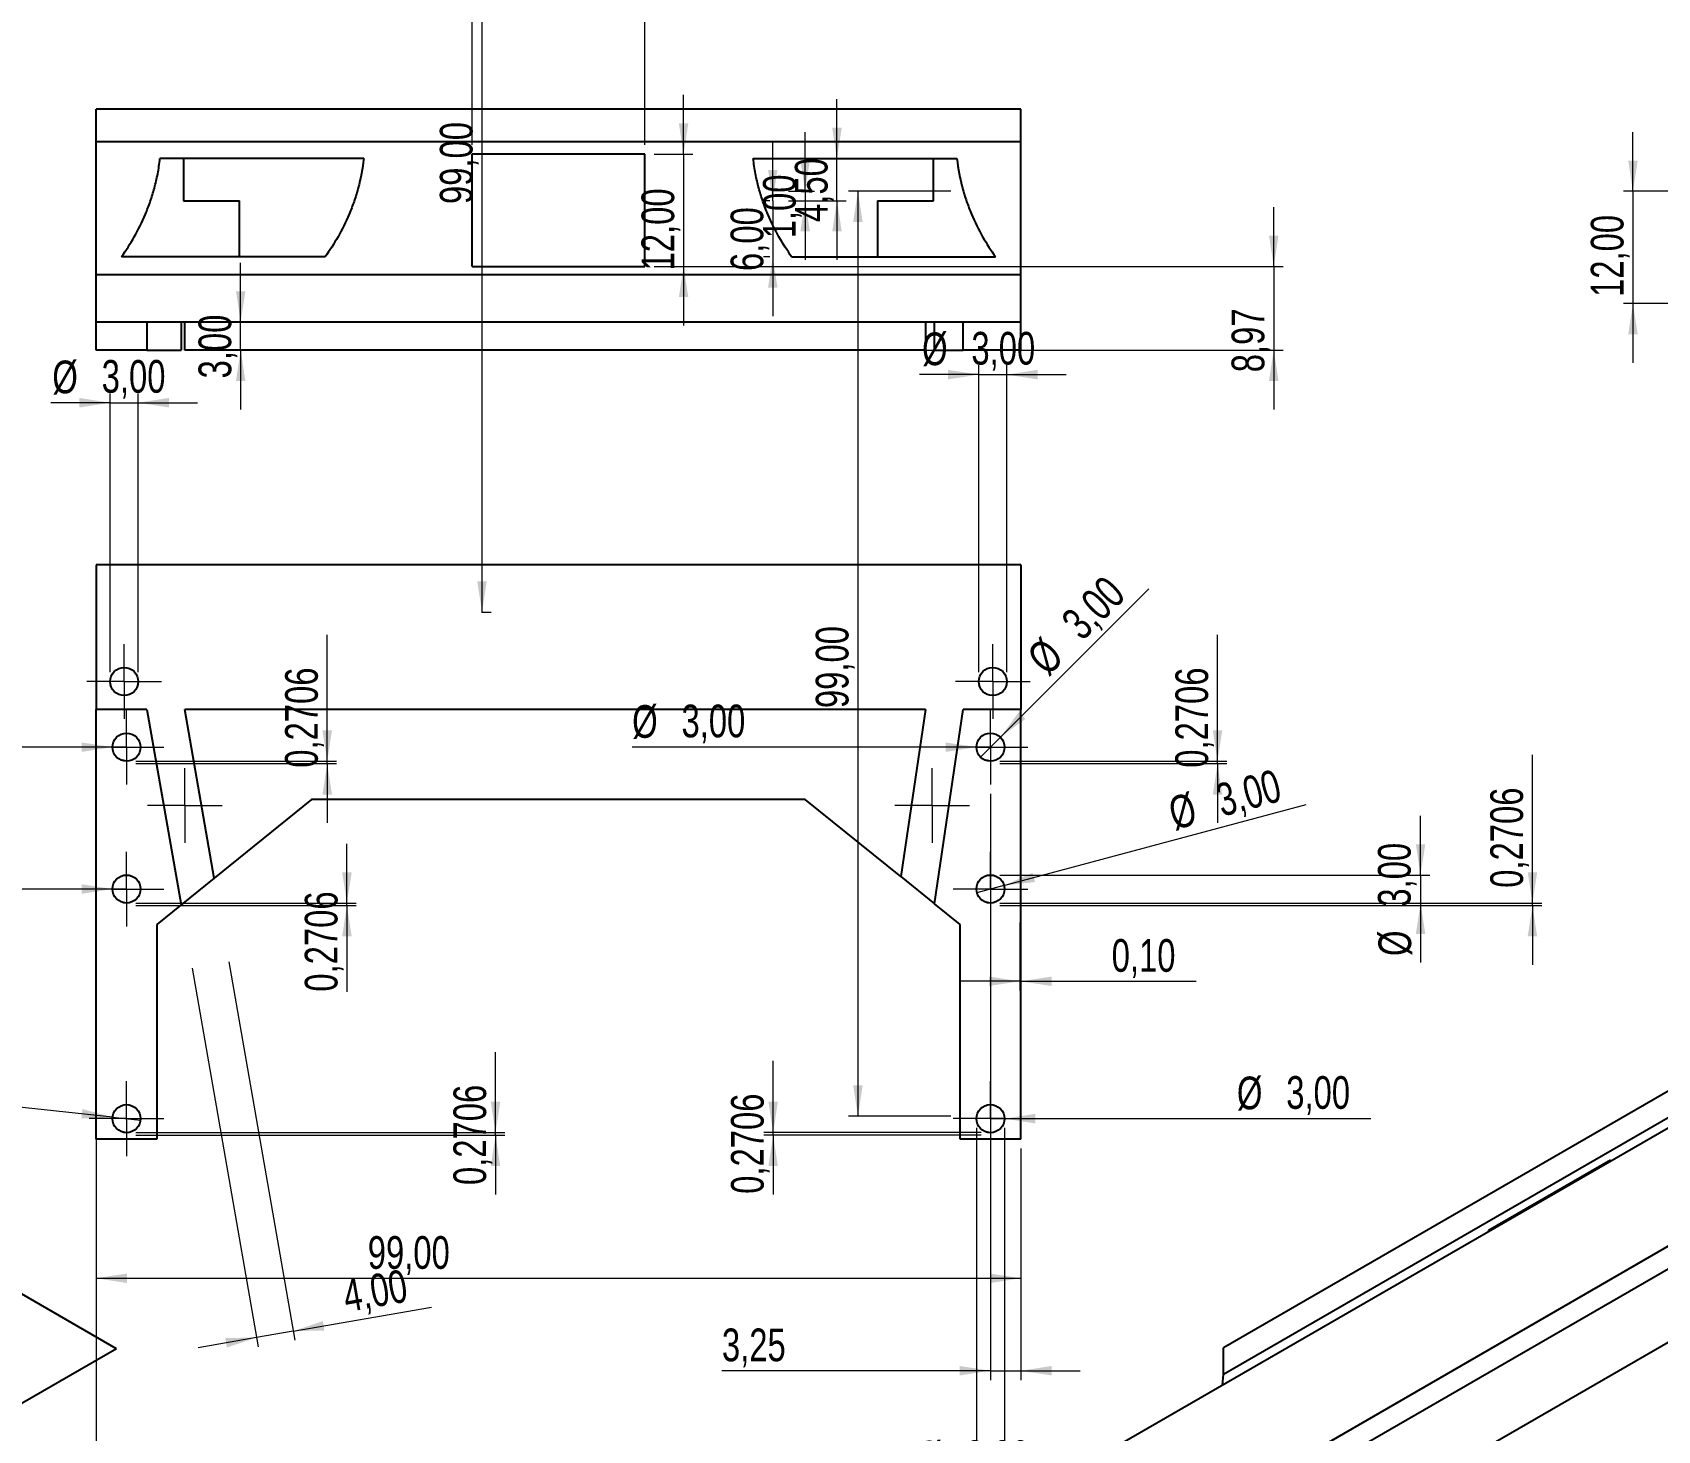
# Model space of a CAD drawing. Header units: millimetres. Extents: x 15 to 589, y 5 to 415.
# Drawn here: x 229 to 403, y 98.7 to 248.4 of the extents above; entities that cross this region are included whole.
import ezdxf

# ---------------------------------------------------------------- set-up
doc = ezdxf.new("R2010")
doc.units = ezdxf.units.MM
doc.styles.add('SLDTEXTSTYLE0', font='TXT', dxfattribs={"width": 0.75})
doc.dimstyles.new('SLDDIMSTYLE0', dxfattribs={"dimtxt": 3.5, "dimasz": 3.302, "dimexe": 0, "dimexo": 0.0625, "dimgap": 0.875, "dimtad": 1, "dimrnd": 1e-09, "dimzin": 12, "dimdsep": 46, "dimtxsty": 'SLDTEXTSTYLE0', "dimsah": 1, "dimcen": 0.09, "dimadec": 0, "dimazin": 3, "dimtfac": 1, "dimtofl": 0, "dimtmove": 0, "dimatfit": 3, "dimfxl": 1, "dimfrac": 2, "dimtolj": 1, "dimtzin": 12, "dimarcsym": 0})
doc.dimstyles.new('SLDDIMSTYLE1', dxfattribs={"dimtxt": 3.5, "dimasz": 3.302, "dimexe": 0, "dimexo": 0.0625, "dimgap": 0.875, "dimtad": 1, "dimrnd": 1e-09, "dimzin": 12, "dimdsep": 46, "dimtxsty": 'SLDTEXTSTYLE0', "dimsah": 1, "dimcen": 0.09, "dimadec": 0, "dimazin": 3, "dimtfac": 1, "dimtmove": 0, "dimatfit": 0, "dimfxl": 1, "dimfrac": 2, "dimtolj": 1, "dimtzin": 12, "dimarcsym": 0})
doc.dimstyles.new('SLDDIMSTYLE3', dxfattribs={"dimtxt": 3.5, "dimasz": 3.302, "dimexe": 0, "dimexo": 0.0625, "dimgap": 0.875, "dimtad": 1, "dimrnd": 1e-09, "dimzin": 12, "dimdsep": 46, "dimtxsty": 'SLDTEXTSTYLE0', "dimblk1": 'NONE', "dimsah": 1, "dimcen": 0, "dimadec": 0, "dimazin": 3, "dimtfac": 1, "dimtmove": 0, "dimatfit": 3, "dimldrblk": 'NONE', "dimfxl": 1, "dimfrac": 2, "dimtolj": 1, "dimtzin": 12, "dimarcsym": 0})
doc.dimstyles.new('SLDDIMSTYLE4', dxfattribs={"dimtxt": 3.5, "dimasz": 3.302, "dimexe": 0, "dimexo": 0.0625, "dimgap": 0.875, "dimtad": 1, "dimdec": 4, "dimrnd": 1e-09, "dimdsep": 46, "dimtxsty": 'SLDTEXTSTYLE0', "dimsah": 1, "dimcen": 0.09, "dimadec": 0, "dimazin": 2, "dimtfac": 1, "dimtdec": 4, "dimtmove": 0, "dimatfit": 0, "dimfxl": 1, "dimfrac": 2, "dimtolj": 1, "dimtzin": 12, "dimarcsym": 0})
doc.dimstyles.new('SLDDIMSTYLE5', dxfattribs={"dimtxt": 3.5, "dimasz": 3.302, "dimexe": 0, "dimexo": 0.0625, "dimgap": 0.875, "dimtad": 1, "dimrnd": 1e-09, "dimdsep": 46, "dimtxsty": 'SLDTEXTSTYLE0', "dimsah": 1, "dimcen": 0.09, "dimadec": 0, "dimazin": 2, "dimtfac": 1, "dimtmove": 0, "dimatfit": 0, "dimfxl": 1, "dimfrac": 2, "dimtolj": 1, "dimtzin": 12, "dimarcsym": 0})

# ---------------------------------------------------------------- blocks, each defined once
blk = doc.blocks.new('_D')
at = {"color": 7, "linetype": 'Continuous', "lineweight": 0}
for p, q in [((327.33, 231.37), (316.39, 231.37)), ((317.39, 231.37), (317.39, 132.37)), ((327.33, 132.37), (316.39, 132.37))]:
    blk.add_line(p, q, dxfattribs=at)
at = {"color": 7, "linetype": 'Continuous', "lineweight": 18}
for points in [[(317.39, 231.37), (316.88, 228.07), (317.9, 228.07)], [(317.39, 132.37), (317.9, 135.67), (316.88, 135.67)]]:
    blk.add_solid(points, dxfattribs=at)
at = {"color": 7, "linetype": 'Continuous', "lineweight": 18, "insert": (312.88, 176.05), "char_height": 3.5, "attachment_point": 1, "rotation": 90, "style": 'SLDTEXTSTYLE0'}
blk.add_mtext('99,00', dxfattribs=at)
blk = doc.blocks.new('_D_1')
at = {"color": 7, "linetype": 'Continuous', "lineweight": 0}
for p, q in [((276.08, 236.34), (276.08, 256.17)), ((294.58, 236.34), (294.58, 256.17)), ((276.08, 255.17), (269.73, 255.17)), ((294.58, 255.17), (276.08, 255.17)), ((294.58, 255.17), (300.93, 255.17))]:
    blk.add_line(p, q, dxfattribs=at)
at = {"color": 7, "linetype": 'Continuous', "lineweight": 18}
for points in [[(276.08, 255.17), (272.78, 255.68), (272.78, 254.66)], [(294.58, 255.17), (297.88, 254.66), (297.88, 255.68)]]:
    blk.add_solid(points, dxfattribs=at)
at = {"color": 7, "linetype": 'Continuous', "lineweight": 18, "insert": (284.5, 259.68), "char_height": 3.5, "attachment_point": 1, "style": 'SLDTEXTSTYLE0'}
blk.add_mtext('18,50', dxfattribs=at)
blk = doc.blocks.new('_D_2')
at = {"color": 7, "linetype": 'Continuous', "lineweight": 0}
for p, q in [((298.73, 235.34), (298.73, 241.69)), ((295.58, 235.34), (299.73, 235.34)), ((298.73, 235.34), (298.73, 223.34)), ((295.58, 223.34), (299.73, 223.34)), ((298.73, 223.34), (298.73, 216.99))]:
    blk.add_line(p, q, dxfattribs=at)
at = {"color": 7, "linetype": 'Continuous', "lineweight": 18}
for points in [[(298.73, 235.34), (299.23, 238.64), (298.22, 238.64)], [(298.73, 223.34), (298.22, 220.04), (299.23, 220.04)]]:
    blk.add_solid(points, dxfattribs=at)
at = {"color": 7, "linetype": 'Continuous', "lineweight": 18, "insert": (294.22, 222.9), "char_height": 3.5, "attachment_point": 1, "rotation": 90, "style": 'SLDTEXTSTYLE0'}
blk.add_mtext('12,00', dxfattribs=at)
blk = doc.blocks.new('_D_3')
at = {"color": 7, "linetype": 'Continuous', "lineweight": 0}
for p, q in [((361.91, 223.34), (361.91, 229.69)), ((295.58, 223.34), (362.91, 223.34)), ((361.91, 223.34), (361.91, 214.37)), ((312.76, 214.37), (362.91, 214.37)), ((361.91, 214.37), (361.91, 208.02))]:
    blk.add_line(p, q, dxfattribs=at)
at = {"color": 7, "linetype": 'Continuous', "lineweight": 18}
for points in [[(361.91, 223.34), (362.42, 226.64), (361.4, 226.64)], [(361.91, 214.37), (361.4, 211.07), (362.42, 211.07)]]:
    blk.add_solid(points, dxfattribs=at)
at = {"color": 7, "linetype": 'Continuous', "lineweight": 18, "insert": (357.4, 212), "char_height": 3.5, "attachment_point": 1, "rotation": 90, "style": 'SLDTEXTSTYLE0'}
blk.add_mtext('8,97', dxfattribs=at)
blk = doc.blocks.new('_D_4')
at = {"color": 7, "linetype": 'Continuous', "lineweight": 0}
for p, q in [((308.27, 230.37), (308.27, 236.72)), ((307.96, 230.37), (307.27, 230.37)), ((308.27, 230.37), (308.27, 224.37)), ((307.96, 224.37), (307.27, 224.37)), ((308.27, 224.37), (308.27, 218.02))]:
    blk.add_line(p, q, dxfattribs=at)
at = {"color": 7, "linetype": 'Continuous', "lineweight": 18}
for points in [[(308.27, 230.37), (308.78, 233.67), (307.77, 233.67)], [(308.27, 224.37), (307.77, 221.07), (308.78, 221.07)]]:
    blk.add_solid(points, dxfattribs=at)
at = {"color": 7, "linetype": 'Continuous', "lineweight": 18, "insert": (303.76, 222.84), "char_height": 3.5, "attachment_point": 1, "rotation": 90, "style": 'SLDTEXTSTYLE0'}
blk.add_mtext('6,00', dxfattribs=at)
blk = doc.blocks.new('_D_5')
at = {"color": 7, "linetype": 'Continuous', "lineweight": 0}
for p, q in [((315.15, 234.87), (315.15, 241.22)), ((309.96, 234.87), (316.15, 234.87)), ((315.15, 230.37), (315.15, 234.87)), ((309.96, 230.37), (316.15, 230.37)), ((315.15, 230.37), (315.15, 224.02))]:
    blk.add_line(p, q, dxfattribs=at)
at = {"color": 7, "linetype": 'Continuous', "lineweight": 18}
for points in [[(315.15, 234.87), (315.66, 238.17), (314.64, 238.17)], [(315.15, 230.37), (314.64, 227.07), (315.66, 227.07)]]:
    blk.add_solid(points, dxfattribs=at)
at = {"color": 7, "linetype": 'Continuous', "lineweight": 18, "insert": (310.64, 228.09), "char_height": 3.5, "attachment_point": 1, "rotation": 90, "style": 'SLDTEXTSTYLE0'}
blk.add_mtext('4,50', dxfattribs=at)
blk = doc.blocks.new('_D_6')
at = {"color": 7, "linetype": 'Continuous', "lineweight": 0}
for p, q in [((311.74, 231.37), (311.74, 237.72)), ((309.96, 231.37), (312.74, 231.37)), ((309.96, 230.37), (312.74, 230.37)), ((311.74, 231.37), (311.74, 230.37)), ((311.74, 230.37), (311.74, 224.02))]:
    blk.add_line(p, q, dxfattribs=at)
at = {"color": 7, "linetype": 'Continuous', "lineweight": 18}
for points in [[(311.74, 231.37), (312.25, 234.67), (311.23, 234.67)], [(311.74, 230.37), (311.23, 227.07), (312.25, 227.07)]]:
    blk.add_solid(points, dxfattribs=at)
at = {"color": 7, "linetype": 'Continuous', "lineweight": 18, "insert": (307.23, 226.34), "char_height": 3.5, "attachment_point": 1, "rotation": 90, "style": 'SLDTEXTSTYLE0'}
blk.add_mtext('1,00', dxfattribs=at)
blk = doc.blocks.new('_D_7')
at = {"color": 7, "linetype": 'Continuous', "lineweight": 0}
for p, q in [((251.3, 217.37), (251.3, 223.72)), ((246.93, 217.37), (252.3, 217.37)), ((251.3, 214.37), (251.3, 217.37)), ((246.93, 214.37), (252.3, 214.37)), ((251.3, 214.37), (251.3, 208.02))]:
    blk.add_line(p, q, dxfattribs=at)
at = {"color": 7, "linetype": 'Continuous', "lineweight": 18}
for points in [[(251.3, 217.37), (251.81, 220.67), (250.8, 220.67)], [(251.3, 214.37), (250.8, 211.07), (251.81, 211.07)]]:
    blk.add_solid(points, dxfattribs=at)
at = {"color": 7, "linetype": 'Continuous', "lineweight": 18, "insert": (246.79, 211.34), "char_height": 3.5, "attachment_point": 1, "rotation": 90, "style": 'SLDTEXTSTYLE0'}
blk.add_mtext('3,00', dxfattribs=at)
blk = doc.blocks.new('_D_9')
at = {"color": 7, "linetype": 'Continuous', "lineweight": 0}
for p, q in [((400.37, 231.37), (400.37, 237.72)), ((470.06, 231.37), (399.37, 231.37)), ((400.37, 231.37), (400.37, 219.37)), ((470.06, 219.37), (399.37, 219.37)), ((400.37, 219.37), (400.37, 213.02))]:
    blk.add_line(p, q, dxfattribs=at)
at = {"color": 7, "linetype": 'Continuous', "lineweight": 18}
for points in [[(400.37, 231.37), (400.88, 234.67), (399.87, 234.67)], [(400.37, 219.37), (399.87, 216.07), (400.88, 216.07)]]:
    blk.add_solid(points, dxfattribs=at)
at = {"color": 7, "linetype": 'Continuous', "lineweight": 18, "insert": (395.86, 220.06), "char_height": 3.5, "attachment_point": 1, "rotation": 90, "style": 'SLDTEXTSTYLE0'}
blk.add_mtext('12,00', dxfattribs=at)
blk = doc.blocks.new('_D_17')
at = {"color": 7, "linetype": 'Continuous', "lineweight": 0}
for p, q in [((235.83, 128.89), (235.83, 114.01)), ((334.83, 128.89), (334.83, 114.01)), ((235.83, 115.01), (334.83, 115.01))]:
    blk.add_line(p, q, dxfattribs=at)
at = {"color": 7, "linetype": 'Continuous', "lineweight": 18}
for points in [[(235.83, 115.01), (239.13, 114.5), (239.13, 115.52)], [(334.83, 115.01), (331.53, 115.52), (331.53, 114.5)]]:
    blk.add_solid(points, dxfattribs=at)
at = {"color": 7, "linetype": 'Continuous', "lineweight": 18, "insert": (264.91, 119.52), "char_height": 3.5, "attachment_point": 1, "style": 'SLDTEXTSTYLE0'}
blk.add_mtext('99,00', dxfattribs=at)
blk = doc.blocks.new('_D_18')
at = {"color": 7, "linetype": 'Continuous', "lineweight": 0}
for p, q in [((235.83, 133.39), (235.83, 77.02)), ((242.33, 90.9), (242.33, 77.02)), ((235.83, 78.02), (229.48, 78.02)), ((235.83, 78.02), (242.33, 78.02)), ((242.33, 78.02), (264.43, 78.02))]:
    blk.add_line(p, q, dxfattribs=at)
at = {"color": 7, "linetype": 'Continuous', "lineweight": 18}
for points in [[(235.83, 78.02), (232.53, 78.53), (232.53, 77.51)], [(242.33, 78.02), (245.63, 77.51), (245.63, 78.53)]]:
    blk.add_solid(points, dxfattribs=at)
at = {"color": 7, "linetype": 'Continuous', "lineweight": 18, "insert": (255.38, 82.53), "char_height": 3.5, "attachment_point": 1, "style": 'SLDTEXTSTYLE0'}
blk.add_mtext('6,50', dxfattribs=at)
blk = doc.blocks.new('_D_19')
at = {"color": 7, "linetype": 'Continuous', "lineweight": 0}
for p, q in [((246.1, 148.2), (253.17, 107.68)), ((250.04, 148.88), (257.11, 108.37)), ((256.93, 109.35), (271.72, 111.93)), ((252.99, 108.67), (246.74, 107.57)), ((256.93, 109.35), (252.99, 108.67))]:
    blk.add_line(p, q, dxfattribs=at)
at = {"color": 7, "linetype": 'Continuous', "lineweight": 18}
for points in [[(256.93, 109.35), (260.27, 109.42), (260.1, 110.42)], [(252.99, 108.67), (249.65, 108.6), (249.83, 107.6)]]:
    blk.add_solid(points, dxfattribs=at)
at = {"color": 7, "linetype": 'Continuous', "lineweight": 18, "insert": (262.03, 114.82), "char_height": 3.5, "attachment_point": 1, "rotation": 9.8946, "style": 'SLDTEXTSTYLE0'}
blk.add_mtext('4,00', dxfattribs=at)
blk = doc.blocks.new('_D_20')
at = {"color": 7, "linetype": 'Continuous', "lineweight": 0}
for q in [(293.22, 171.87), (333.08, 171.87)]:
    blk.add_line((330.08, 171.87), q, dxfattribs=at)
at = {"color": 7, "linetype": 'Continuous', "lineweight": 18}
blk.add_solid([(330.08, 171.87), (326.78, 172.37), (326.78, 171.36)], dxfattribs=at)
at = {"color": 7, "linetype": 'Continuous', "lineweight": 18, "char_height": 3.5, "attachment_point": 1, "style": 'SLDTEXTSTYLE0'}
for s, insert in [('%%c', (293.22, 176.37)), ('3,00', (298.5, 176.42))]:
    blk.add_mtext(s, dxfattribs=dict(at, insert=insert))
blk = doc.blocks.new('_None')
blk = doc.blocks.new('_D_21')
at = {"color": 7, "linetype": 'Continuous', "lineweight": 0}
for p, q in [((331.58, 166.87), (331.58, 104.11)), ((334.83, 128.89), (334.83, 104.11)), ((331.58, 105.11), (302.83, 105.11)), ((331.58, 105.11), (334.83, 105.11)), ((334.83, 105.11), (341.18, 105.11))]:
    blk.add_line(p, q, dxfattribs=at)
at = {"color": 7, "linetype": 'Continuous', "lineweight": 18}
for points in [[(331.58, 105.11), (328.28, 105.62), (328.28, 104.61)], [(334.83, 105.11), (338.13, 104.61), (338.13, 105.62)]]:
    blk.add_solid(points, dxfattribs=at)
at = {"color": 7, "linetype": 'Continuous', "lineweight": 18, "insert": (302.83, 109.63), "char_height": 3.5, "attachment_point": 1, "style": 'SLDTEXTSTYLE0'}
blk.add_mtext('3,25', dxfattribs=at)
blk = doc.blocks.new('_D_22')
at = {"color": 7, "linetype": 'Continuous', "lineweight": 0}
for p, q in [((377.63, 158.18), (377.63, 164.53)), ((332.58, 158.18), (378.63, 158.18)), ((377.63, 158.18), (377.63, 155.18)), ((332.58, 155.18), (378.63, 155.18)), ((377.63, 155.18), (377.63, 148.83))]:
    blk.add_line(p, q, dxfattribs=at)
at = {"color": 7, "linetype": 'Continuous', "lineweight": 18}
for points in [[(377.63, 158.18), (378.14, 161.48), (377.13, 161.48)], [(377.63, 155.18), (377.13, 151.88), (378.14, 151.88)]]:
    blk.add_solid(points, dxfattribs=at)
at = {"color": 7, "linetype": 'Continuous', "lineweight": 18, "char_height": 3.5, "attachment_point": 1, "rotation": 90, "style": 'SLDTEXTSTYLE0'}
for s, insert in [('3,00', (373.07, 154.79)), ('%%c', (373.12, 149.51))]:
    blk.add_mtext(s, dxfattribs=dict(at, insert=insert))
blk = doc.blocks.new('_D_23')
at = {"color": 7, "linetype": 'Continuous', "lineweight": 0}
for p, q in [((330.08, 131.1), (330.08, 92.09)), ((333.08, 131.1), (333.08, 92.09)), ((330.08, 93.09), (323.73, 93.09)), ((330.08, 93.09), (333.08, 93.09)), ((333.08, 93.09), (339.43, 93.09))]:
    blk.add_line(p, q, dxfattribs=at)
at = {"color": 7, "linetype": 'Continuous', "lineweight": 18}
for points in [[(330.08, 93.09), (326.78, 93.59), (326.78, 92.58)], [(333.08, 93.09), (336.38, 92.58), (336.38, 93.59)]]:
    blk.add_solid(points, dxfattribs=at)
at = {"color": 7, "linetype": 'Continuous', "lineweight": 18, "char_height": 3.5, "attachment_point": 1, "style": 'SLDTEXTSTYLE0'}
for s, insert in [('%%c', (323.66, 97.6)), ('3,00', (328.94, 97.65))]:
    blk.add_mtext(s, dxfattribs=dict(at, insert=insert))
blk = doc.blocks.new('_D_24')
at = {"color": 7, "linetype": 'Continuous', "lineweight": 0}
for q in [(348.54, 188.82), (330.52, 170.81)]:
    blk.add_line((332.64, 172.93), q, dxfattribs=at)
at = {"color": 7, "linetype": 'Continuous', "lineweight": 18}
blk.add_solid([(332.64, 172.93), (335.33, 174.9), (334.62, 175.62)], dxfattribs=at)
at = {"color": 7, "linetype": 'Continuous', "lineweight": 18, "char_height": 3.5, "attachment_point": 1, "rotation": 45, "style": 'SLDTEXTSTYLE0'}
for s, insert in [('3,00', (338.93, 185.62)), ('%%c', (335.24, 181.85))]:
    blk.add_mtext(s, dxfattribs=dict(at, insert=insert))
blk = doc.blocks.new('_D_25')
at = {"color": 7, "linetype": 'Continuous', "lineweight": 0}
for p, q in [((355.89, 170.37), (355.89, 183.89)), ((332.58, 170.37), (356.89, 170.37)), ((332.58, 170.1), (356.89, 170.1)), ((355.89, 170.1), (355.89, 170.37)), ((355.89, 170.1), (355.89, 163.75))]:
    blk.add_line(p, q, dxfattribs=at)
at = {"color": 7, "linetype": 'Continuous', "lineweight": 18}
for points in [[(355.89, 170.37), (356.4, 173.67), (355.39, 173.67)], [(355.89, 170.1), (355.39, 166.79), (356.4, 166.79)]]:
    blk.add_solid(points, dxfattribs=at)
at = {"color": 7, "linetype": 'Continuous', "lineweight": 18, "insert": (351.38, 169.66), "char_height": 3.5, "attachment_point": 1, "rotation": 90, "style": 'SLDTEXTSTYLE0'}
blk.add_mtext('0,2706', dxfattribs=at)
blk = doc.blocks.new('_D_26')
at = {"color": 7, "linetype": 'Continuous', "lineweight": 0}
for q in [(365.38, 165.74), (330.13, 156.29)]:
    blk.add_line((333.03, 157.07), q, dxfattribs=at)
at = {"color": 7, "linetype": 'Continuous', "lineweight": 18}
blk.add_solid([(333.03, 157.07), (336.35, 157.43), (336.09, 158.41)], dxfattribs=at)
at = {"color": 7, "linetype": 'Continuous', "lineweight": 18, "char_height": 3.5, "attachment_point": 1, "rotation": 15, "style": 'SLDTEXTSTYLE0'}
for s, insert in [('3,00', (355.46, 167.79)), ('%%c', (350.38, 166.37))]:
    blk.add_mtext(s, dxfattribs=dict(at, insert=insert))
blk = doc.blocks.new('_D_27')
at = {"color": 7, "linetype": 'Continuous', "lineweight": 0}
for p, q in [((389.61, 155.18), (389.61, 171.03)), ((332.58, 155.18), (390.61, 155.18)), ((332.58, 154.91), (390.61, 154.91)), ((389.61, 154.91), (389.61, 155.18)), ((389.61, 154.91), (389.61, 148.56))]:
    blk.add_line(p, q, dxfattribs=at)
at = {"color": 7, "linetype": 'Continuous', "lineweight": 18}
for points in [[(389.61, 155.18), (390.12, 158.48), (389.1, 158.48)], [(389.61, 154.91), (389.1, 151.61), (390.12, 151.61)]]:
    blk.add_solid(points, dxfattribs=at)
at = {"color": 7, "linetype": 'Continuous', "lineweight": 18, "insert": (385.1, 156.81), "char_height": 3.5, "attachment_point": 1, "rotation": 90, "style": 'SLDTEXTSTYLE0'}
blk.add_mtext('0,2706', dxfattribs=at)
blk = doc.blocks.new('_D_28')
at = {"color": 7, "linetype": 'Continuous', "lineweight": 0}
for q in [(330.08, 132.1), (372.3, 132.1)]:
    blk.add_line((333.08, 132.1), q, dxfattribs=at)
at = {"color": 7, "linetype": 'Continuous', "lineweight": 18}
blk.add_solid([(333.08, 132.1), (336.38, 131.59), (336.38, 132.61)], dxfattribs=at)
at = {"color": 7, "linetype": 'Continuous', "lineweight": 18, "char_height": 3.5, "attachment_point": 1, "style": 'SLDTEXTSTYLE0'}
for s, insert in [('%%c', (357.97, 136.6)), ('3,00', (363.25, 136.65))]:
    blk.add_mtext(s, dxfattribs=dict(at, insert=insert))
blk = doc.blocks.new('_D_29')
at = {"color": 7, "linetype": 'Continuous', "lineweight": 0}
for p, q in [((308.32, 130.6), (308.32, 138.28)), ((330.58, 130.6), (307.32, 130.6)), ((308.32, 130.33), (308.32, 130.6)), ((330.58, 130.33), (307.32, 130.33)), ((308.32, 130.33), (308.32, 123.98))]:
    blk.add_line(p, q, dxfattribs=at)
at = {"color": 7, "linetype": 'Continuous', "lineweight": 18}
for points in [[(308.32, 130.6), (308.82, 133.9), (307.81, 133.9)], [(308.32, 130.33), (307.81, 127.02), (308.82, 127.02)]]:
    blk.add_solid(points, dxfattribs=at)
at = {"color": 7, "linetype": 'Continuous', "lineweight": 18, "insert": (303.8, 124.05), "char_height": 3.5, "attachment_point": 1, "rotation": 90, "style": 'SLDTEXTSTYLE0'}
blk.add_mtext('0,2706', dxfattribs=at)
blk = doc.blocks.new('_D_30')
at = {"color": 7, "linetype": 'Continuous', "lineweight": 0}
for q in [(202.1, 171.87), (240.58, 171.87)]:
    blk.add_line((237.58, 171.87), q, dxfattribs=at)
at = {"color": 7, "linetype": 'Continuous', "lineweight": 18}
blk.add_solid([(237.58, 171.87), (234.28, 172.37), (234.28, 171.36)], dxfattribs=at)
at = {"color": 7, "linetype": 'Continuous', "lineweight": 18, "char_height": 3.5, "attachment_point": 1, "style": 'SLDTEXTSTYLE0'}
for s, insert in [('%%c', (202.1, 176.37)), ('3,00', (207.38, 176.42))]:
    blk.add_mtext(s, dxfattribs=dict(at, insert=insert))
blk = doc.blocks.new('_D_31')
at = {"color": 7, "linetype": 'Continuous', "lineweight": 0}
for p, q in [((260.57, 170.37), (260.57, 183.89)), ((240.08, 170.37), (261.57, 170.37)), ((240.08, 170.1), (261.57, 170.1)), ((260.57, 170.1), (260.57, 170.37)), ((260.57, 170.1), (260.57, 163.75))]:
    blk.add_line(p, q, dxfattribs=at)
at = {"color": 7, "linetype": 'Continuous', "lineweight": 18}
for points in [[(260.57, 170.37), (261.08, 173.67), (260.06, 173.67)], [(260.57, 170.1), (260.06, 166.79), (261.08, 166.79)]]:
    blk.add_solid(points, dxfattribs=at)
at = {"color": 7, "linetype": 'Continuous', "lineweight": 18, "insert": (256.06, 169.66), "char_height": 3.5, "attachment_point": 1, "rotation": 90, "style": 'SLDTEXTSTYLE0'}
blk.add_mtext('0,2706', dxfattribs=at)
blk = doc.blocks.new('_D_32')
at = {"color": 7, "linetype": 'Continuous', "lineweight": 0}
for q in [(202.23, 156.68), (240.58, 156.68)]:
    blk.add_line((237.58, 156.68), q, dxfattribs=at)
at = {"color": 7, "linetype": 'Continuous', "lineweight": 18}
blk.add_solid([(237.58, 156.68), (234.28, 157.19), (234.28, 156.17)], dxfattribs=at)
at = {"color": 7, "linetype": 'Continuous', "lineweight": 18, "char_height": 3.5, "attachment_point": 1, "style": 'SLDTEXTSTYLE0'}
for s, insert in [('%%c', (202.23, 161.18)), ('3,00', (207.51, 161.23))]:
    blk.add_mtext(s, dxfattribs=dict(at, insert=insert))
blk = doc.blocks.new('_D_33')
at = {"color": 7, "linetype": 'Continuous', "lineweight": 0}
for p, q in [((262.68, 155.18), (262.68, 161.53)), ((240.08, 155.18), (263.68, 155.18)), ((240.08, 154.91), (263.68, 154.91)), ((262.68, 154.91), (262.68, 155.18)), ((262.68, 154.91), (262.68, 145.69))]:
    blk.add_line(p, q, dxfattribs=at)
at = {"color": 7, "linetype": 'Continuous', "lineweight": 18}
for points in [[(262.68, 155.18), (263.19, 158.48), (262.17, 158.48)], [(262.68, 154.91), (262.17, 151.61), (263.19, 151.61)]]:
    blk.add_solid(points, dxfattribs=at)
at = {"color": 7, "linetype": 'Continuous', "lineweight": 18, "insert": (258.17, 145.69), "char_height": 3.5, "attachment_point": 1, "rotation": 90, "style": 'SLDTEXTSTYLE0'}
blk.add_mtext('0,2706', dxfattribs=at)
blk = doc.blocks.new('_D_34')
at = {"color": 7, "linetype": 'Continuous', "lineweight": 0}
for q in [(206.2, 135.64), (240.57, 131.94)]:
    blk.add_line((237.59, 132.26), q, dxfattribs=at)
at = {"color": 7, "linetype": 'Continuous', "lineweight": 18}
blk.add_solid([(237.59, 132.26), (234.36, 133.12), (234.25, 132.11)], dxfattribs=at)
at = {"color": 7, "linetype": 'Continuous', "lineweight": 18, "char_height": 3.5, "attachment_point": 1, "rotation": 353.8422, "style": 'SLDTEXTSTYLE0'}
for s, insert in [('%%c', (206.68, 140.11)), ('3,00', (211.93, 139.6))]:
    blk.add_mtext(s, dxfattribs=dict(at, insert=insert))
blk = doc.blocks.new('_D_35')
at = {"color": 7, "linetype": 'Continuous', "lineweight": 0}
for p, q in [((278.59, 130.6), (278.59, 139.21)), ((240.08, 130.6), (279.59, 130.6)), ((278.59, 130.33), (278.59, 130.6)), ((240.08, 130.33), (279.59, 130.33)), ((278.59, 130.33), (278.59, 123.98))]:
    blk.add_line(p, q, dxfattribs=at)
at = {"color": 7, "linetype": 'Continuous', "lineweight": 18}
for points in [[(278.59, 130.6), (279.1, 133.9), (278.08, 133.9)], [(278.59, 130.33), (278.08, 127.02), (279.1, 127.02)]]:
    blk.add_solid(points, dxfattribs=at)
at = {"color": 7, "linetype": 'Continuous', "lineweight": 18, "insert": (274.08, 124.99), "char_height": 3.5, "attachment_point": 1, "rotation": 90, "style": 'SLDTEXTSTYLE0'}
blk.add_mtext('0,2706', dxfattribs=at)
blk = doc.blocks.new('_D_36')
at = {"color": 7, "linetype": 'Continuous', "lineweight": 0}
for p, q in [((330.33, 179.89), (330.33, 212.75)), ((333.33, 179.89), (333.33, 212.75)), ((330.33, 211.75), (323.98, 211.75)), ((330.33, 211.75), (333.33, 211.75)), ((333.33, 211.75), (339.68, 211.75))]:
    blk.add_line(p, q, dxfattribs=at)
at = {"color": 7, "linetype": 'Continuous', "lineweight": 18}
for points in [[(330.33, 211.75), (327.03, 212.26), (327.03, 211.24)], [(333.33, 211.75), (336.63, 211.24), (336.63, 212.26)]]:
    blk.add_solid(points, dxfattribs=at)
at = {"color": 7, "linetype": 'Continuous', "lineweight": 18, "char_height": 3.5, "attachment_point": 1, "style": 'SLDTEXTSTYLE0'}
for s, insert in [('%%c', (324.26, 216.26)), ('3,00', (329.54, 216.32))]:
    blk.add_mtext(s, dxfattribs=dict(at, insert=insert))
blk = doc.blocks.new('_D_37')
at = {"color": 7, "linetype": 'Continuous', "lineweight": 0}
for p, q in [((237.33, 179.89), (237.33, 209.74)), ((240.33, 179.89), (240.33, 209.74)), ((237.33, 208.74), (230.98, 208.74)), ((237.33, 208.74), (240.33, 208.74)), ((240.33, 208.74), (246.68, 208.74))]:
    blk.add_line(p, q, dxfattribs=at)
at = {"color": 7, "linetype": 'Continuous', "lineweight": 18}
for points in [[(237.33, 208.74), (234.03, 209.25), (234.03, 208.23)], [(240.33, 208.74), (243.63, 208.23), (243.63, 209.25)]]:
    blk.add_solid(points, dxfattribs=at)
at = {"color": 7, "linetype": 'Continuous', "lineweight": 18, "char_height": 3.5, "attachment_point": 1, "style": 'SLDTEXTSTYLE0'}
for s, insert in [('%%c', (231.14, 213.25)), ('3,00', (236.42, 213.31))]:
    blk.add_mtext(s, dxfattribs=dict(at, insert=insert))
blk = doc.blocks.new('_D_38')
at = {"color": 7, "linetype": 'Continuous', "lineweight": 0}
for p, q in [((334.73, 153.08), (334.73, 145.8)), ((334.83, 153.08), (334.83, 145.8)), ((334.73, 146.8), (328.38, 146.8)), ((334.83, 146.8), (334.73, 146.8)), ((334.83, 146.8), (353.62, 146.8))]:
    blk.add_line(p, q, dxfattribs=at)
at = {"color": 7, "linetype": 'Continuous', "lineweight": 18}
for points in [[(334.73, 146.8), (331.43, 147.31), (331.43, 146.3)], [(334.83, 146.8), (338.13, 146.3), (338.13, 147.31)]]:
    blk.add_solid(points, dxfattribs=at)
at = {"color": 7, "linetype": 'Continuous', "lineweight": 18, "insert": (344.56, 151.32), "char_height": 3.5, "attachment_point": 1, "style": 'SLDTEXTSTYLE0'}
blk.add_mtext('0,10', dxfattribs=at)
blk = doc.blocks.new('SW_CENTERMARKSYMBOL_0')
at = {"color": 0, "linetype": 'Continuous', "lineweight": 18}
for p, q in [((0, 2.5), (0, 4)), ((0, 0), (0, 2.5)), ((-2.5, 0), (-4, 0)), ((0, 0), (-2.5, 0)), ((0, 0), (0, -2.5)), ((0, 0), (2.5, 0)), ((2.5, 0), (4, 0)), ((0, -2.5), (0, -4))]:
    blk.add_line(p, q, dxfattribs=at)
blk = doc.blocks.new('SW_CENTERMARKSYMBOL_1')
at = {"color": 0, "linetype": 'Continuous', "lineweight": 18}
for p, q in [((0, 2.5), (0, 4)), ((0, 0), (0, 2.5)), ((-2.5, 0), (-4, 0)), ((0, 0), (-2.5, 0)), ((0, 0), (0, -2.5)), ((0, 0), (2.5, 0)), ((2.5, 0), (4, 0)), ((0, -2.5), (0, -4))]:
    blk.add_line(p, q, dxfattribs=at)
blk = doc.blocks.new('SW_CENTERMARKSYMBOL_2')
at = {"color": 0, "linetype": 'Continuous', "lineweight": 18}
for p, q in [((0, 2.5), (0, 4)), ((0, 0), (0, 2.5)), ((-2.5, 0), (-4, 0)), ((0, 0), (-2.5, 0)), ((0, 0), (0, -2.5)), ((0, 0), (2.5, 0)), ((2.5, 0), (4, 0)), ((0, -2.5), (0, -4))]:
    blk.add_line(p, q, dxfattribs=at)
blk = doc.blocks.new('SW_CENTERMARKSYMBOL_3')
at = {"color": 0, "linetype": 'Continuous', "lineweight": 18}
for p, q in [((0, 2.5), (0, 4)), ((0, 0), (0, 2.5)), ((-2.5, 0), (-4, 0)), ((0, 0), (-2.5, 0)), ((0, 0), (0, -2.5)), ((0, 0), (2.5, 0)), ((2.5, 0), (4, 0)), ((0, -2.5), (0, -4))]:
    blk.add_line(p, q, dxfattribs=at)
blk = doc.blocks.new('SW_CENTERMARKSYMBOL_4')
at = {"color": 0, "linetype": 'Continuous', "lineweight": 18}
for p, q in [((0, 2.5), (0, 4)), ((0, 0), (0, 2.5)), ((-2.5, 0), (-4, 0)), ((0, 0), (-2.5, 0)), ((0, 0), (0, -2.5)), ((0, 0), (2.5, 0)), ((2.5, 0), (4, 0)), ((0, -2.5), (0, -4))]:
    blk.add_line(p, q, dxfattribs=at)
blk = doc.blocks.new('SW_CENTERMARKSYMBOL_5')
at = {"color": 0, "linetype": 'Continuous', "lineweight": 18}
for p, q in [((0, 2.5), (0, 4)), ((0, 0), (0, 2.5)), ((-2.5, 0), (-4, 0)), ((0, 0), (-2.5, 0)), ((0, 0), (0, -2.5)), ((0, 0), (2.5, 0)), ((2.5, 0), (4, 0)), ((0, -2.5), (0, -4))]:
    blk.add_line(p, q, dxfattribs=at)
blk = doc.blocks.new('SW_CENTERMARKSYMBOL_6')
at = {"color": 0, "linetype": 'Continuous', "lineweight": 18}
for p, q in [((0, 2.5), (0, 4)), ((0, 0), (0, 2.5)), ((-2.5, 0), (-4, 0)), ((0, 0), (-2.5, 0)), ((0, 0), (0, -2.5)), ((0, 0), (2.5, 0)), ((2.5, 0), (4, 0)), ((0, -2.5), (0, -4))]:
    blk.add_line(p, q, dxfattribs=at)
blk = doc.blocks.new('SW_CENTERMARKSYMBOL_7')
at = {"color": 0, "linetype": 'Continuous', "lineweight": 18}
for p, q in [((0, 2.5), (0, 4)), ((0, 0), (0, 2.5)), ((-2.5, 0), (-4, 0)), ((0, 0), (-2.5, 0)), ((0, 0), (0, -2.5)), ((0, 0), (2.5, 0)), ((2.5, 0), (4, 0)), ((0, -2.5), (0, -4))]:
    blk.add_line(p, q, dxfattribs=at)
blk = doc.blocks.new('SW_CENTERMARKSYMBOL_8')
at = {"color": 0, "linetype": 'Continuous', "lineweight": 18}
for p, q in [((0, 2.5), (0, 4)), ((0, 0), (0, 2.5)), ((-2.5, 0), (-4, 0)), ((0, 0), (-2.5, 0)), ((0, 0), (0, -2.5)), ((0, 0), (2.5, 0)), ((2.5, 0), (4, 0)), ((0, -2.5), (0, -4))]:
    blk.add_line(p, q, dxfattribs=at)
blk = doc.blocks.new('SW_CENTERMARKSYMBOL_9')
at = {"color": 0, "linetype": 'Continuous', "lineweight": 18}
for p, q in [((0, 2.5), (0, 4)), ((0, 0), (0, 2.5)), ((-2.5, 0), (-4, 0)), ((0, 0), (-2.5, 0)), ((0, 0), (0, -2.5)), ((0, 0), (2.5, 0)), ((2.5, 0), (4, 0)), ((0, -2.5), (0, -4))]:
    blk.add_line(p, q, dxfattribs=at)
blk = doc.blocks.new('_D_39')
at = {"color": 7, "linetype": 'Continuous', "lineweight": 0}
for p, q in [((277.08, 285.33), (278.14, 285.33)), ((277.14, 285.33), (277.14, 186.33)), ((277.08, 186.33), (278.14, 186.33))]:
    blk.add_line(p, q, dxfattribs=at)
at = {"color": 7, "linetype": 'Continuous', "lineweight": 18}
for points in [[(277.14, 285.33), (276.63, 282.03), (277.65, 282.03)], [(277.14, 186.33), (277.65, 189.63), (276.63, 189.63)]]:
    blk.add_solid(points, dxfattribs=at)
at = {"color": 7, "linetype": 'Continuous', "lineweight": 18, "insert": (272.63, 230.01), "char_height": 3.5, "attachment_point": 1, "rotation": 90, "style": 'SLDTEXTSTYLE0'}
blk.add_mtext('99,00', dxfattribs=at)

msp = doc.modelspace()

# ---------------------------------------------------------------- linework, layer by layer
at = {"color": 7, "linetype": 'Continuous', "lineweight": 25}
for p, q in [((334.82959, 240.15556), (235.82959, 240.15556)), ((235.82959, 236.65556), (235.82959, 240.15556)), ((334.82959, 236.65556), (334.82959, 240.15556)), ((334.82959, 236.65556), (235.82959, 236.65556)), ((294.57959, 235.3393), (276.07959, 235.3393)), ((264.4797, 234.8693), (242.6649, 234.8693)), ((245.16867, 234.8693), (245.16867, 230.3693)), ((306.17947, 234.8693), (327.99427, 234.8693)), ((325.49051, 230.3693), (325.49051, 234.8693)), ((245.16867, 230.3693), (251.16796, 230.3693)), ((251.16796, 224.3693), (251.16796, 230.3693)), ((319.49122, 230.3693), (319.49122, 224.3693)), ((319.49122, 230.3693), (325.49051, 230.3693)), ((260.36651, 224.3693), (238.55171, 224.3693)), ((276.07959, 223.3393), (294.57959, 223.3393)), ((310.29267, 224.3693), (332.10747, 224.3693)), ((334.82959, 223.62494), (334.84209, 223.62494)), ((334.82959, 222.44393), (235.82959, 222.44393)), ((235.82959, 217.3693), (235.82959, 222.44393)), ((334.82959, 217.3693), (334.82959, 222.44393)), ((334.82959, 217.3693), (235.82959, 217.3693)), ((235.82959, 214.3693), (235.82959, 217.3693)), ((241.26739, 217.3693), (241.26739, 214.3693)), ((244.91507, 217.3693), (244.91507, 214.3693)), ((245.32779, 214.3693), (245.32779, 217.3693)), ((324.63012, 217.3693), (324.63012, 214.3693)), ((325.60475, 214.3693), (325.60475, 217.3693)), ((328.67342, 214.3693), (328.67342, 217.3693)), ((334.82959, 214.3693), (334.82959, 217.3693)), ((241.26739, 214.3693), (235.82959, 214.3693)), ((241.26739, 214.3693), (244.91507, 214.3693)), ((324.63012, 214.3693), (245.32779, 214.3693)), ((325.60475, 214.3693), (328.67342, 214.3693)), ((334.82959, 214.3693), (328.67342, 214.3693)), ((334.82959, 191.39634), (235.82959, 191.39634)), ((235.82959, 191.39634), (235.82959, 175.89174)), ((334.82959, 191.39634), (334.82959, 175.89174)), ((235.82959, 129.89174), (235.82959, 175.89174)), ((241.26739, 175.89174), (235.82959, 175.89174)), ((241.26739, 175.89174), (244.91507, 154.97975)), ((324.63012, 175.89174), (245.32779, 175.89174)), ((248.47412, 157.854), (245.32779, 175.89174)), ((324.63012, 175.89174), (321.99192, 158.00998)), ((325.60475, 155.09229), (328.67342, 175.89174)), ((334.82959, 175.89174), (328.67342, 175.89174)), ((334.82959, 129.89174), (334.82959, 175.89174)), ((239.07959, 170.36602), (238.59787, 170.46112)), ((331.57959, 170.36602), (331.09787, 170.46112)), ((334.84209, 168.4207), (334.82959, 168.4207)), ((258.90254, 166.2759), (248.47412, 157.854)), ((311.75663, 166.2759), (258.90254, 166.2759)), ((321.99192, 158.00998), (311.75663, 166.2759)), ((334.82959, 164.46032), (334.84209, 164.46032)), ((248.47412, 157.854), (244.91507, 154.97975)), ((321.99192, 158.00998), (325.60475, 155.09229)), ((239.07959, 155.17785), (238.59787, 155.27295)), ((244.91507, 154.97975), (242.32959, 152.89174)), ((328.32959, 152.89174), (325.60475, 155.09229)), ((331.57959, 155.17785), (331.09787, 155.27295)), ((242.32959, 152.89174), (242.32959, 129.89174)), ((328.32959, 129.89174), (328.32959, 152.89174)), ((426.52961, 147.97389), (356.52604, 107.56169)), ((238.01571, 107.47057), (168.01213, 147.88278)), ((426.53421, 145.11335), (356.53064, 104.70115)), ((413.83117, 136.69864), (343.8276, 96.28644)), ((239.07959, 130.59728), (238.59787, 130.69238)), ((331.57959, 130.59728), (331.09787, 130.69238)), ((242.32959, 129.89174), (235.82959, 129.89174)), ((334.82959, 129.89174), (328.32959, 129.89174)), ((397.98205, 127.66095), (384.90058, 120.10918)), ((397.95527, 127.53367), (397.98205, 127.66095)), ((417.58247, 126.20613), (361.50725, 93.8346)), ((417.58247, 123.75651), (361.50725, 91.38498)), ((384.90058, 120.10918), (384.87431, 119.98219)), ((384.90058, 120.10918), (384.99742, 120.05327)), ((415.27897, 114.57627), (377.90548, 93.00102)), ((238.01571, 107.47057), (227.0523, 101.14153)), ((356.53064, 104.70115), (356.52604, 107.56169)), ((356.41338, 103.55205), (356.53064, 104.70115))]:
    msp.add_line(p, q, dxfattribs=at)
for centre in [(238.82959, 178.89174), (331.82959, 178.89174), (239.07959, 171.86602), (331.57959, 171.86602), (239.07959, 156.67785), (331.57959, 156.67785), (239.07959, 132.09728), (331.57959, 132.09728)]:
    msp.add_circle(centre, 1.5, dxfattribs=at)
for points in [[(235.82959, 222.44393), (235.82959, 226.78066), (235.82959, 231.51787), (235.82959, 236.65556)], [(334.82959, 222.44393), (334.82959, 226.78066), (334.82959, 231.51787), (334.82959, 236.65556)], [(276.07959, 223.3393), (276.07959, 227.05292), (276.07959, 231.05292), (276.07959, 235.3393)], [(294.57959, 223.3393), (294.57959, 227.05292), (294.57959, 231.05292), (294.57959, 235.3393)]]:
    msp.add_open_spline(points, degree=3, dxfattribs=at)
for points, knots in [([(238.55171, 224.3693), (239.02461, 225.038), (239.47829, 225.74358), (240.33483, 227.25226), (240.73788, 228.05499), (241.28909, 229.3615), (241.46452, 229.81654), (241.78731, 230.74999), (241.9353, 231.22956), (242.201, 232.21775), (242.31872, 232.72636), (242.51962, 233.7767), (242.60264, 234.31927), (242.6649, 234.8693)], [0, 0, 0, 0, 0.25, 0.25, 0.5, 0.5, 0.625, 0.625, 0.75, 0.75, 0.875, 0.875, 1, 1, 1, 1]), ([(264.4797, 234.8693), (264.3551, 233.76852), (264.15248, 232.72903), (263.75432, 231.24384), (263.60512, 230.75921), (263.28125, 229.82156), (263.10799, 229.37195), (262.56002, 228.07094), (262.1574, 227.26688), (261.2978, 225.75097), (260.83996, 225.03879), (260.36651, 224.3693)], [0, 0, 0, 0, 0.25, 0.25, 0.375, 0.375, 0.5, 0.5, 0.75, 0.75, 1, 1, 1, 1]), ([(310.29267, 224.3693), (309.81977, 225.038), (309.36609, 225.74358), (308.50955, 227.25226), (308.1065, 228.05499), (307.55529, 229.3615), (307.37985, 229.81654), (307.05707, 230.74999), (306.90908, 231.22956), (306.64338, 232.21775), (306.52565, 232.72636), (306.32476, 233.7767), (306.24173, 234.31927), (306.17947, 234.8693)], [0, 0, 0, 0, 0.25, 0.25, 0.5, 0.5, 0.625, 0.625, 0.75, 0.75, 0.875, 0.875, 1, 1, 1, 1]), ([(327.99427, 234.8693), (328.11888, 233.76852), (328.3215, 232.72903), (328.71965, 231.24384), (328.86886, 230.75921), (329.19273, 229.82156), (329.36599, 229.37195), (329.91396, 228.07094), (330.31658, 227.26688), (331.17617, 225.75097), (331.63401, 225.03879), (332.10747, 224.3693)], [0, 0, 0, 0, 0.25, 0.25, 0.375, 0.375, 0.5, 0.5, 0.75, 0.75, 1, 1, 1, 1])]:
    msp.add_open_spline(points, degree=3, knots=knots, dxfattribs=at)

# ---------------------------------------------------------------- block references
at = {"color": 7, "linetype": 'Continuous', "lineweight": 0}
for name, p in [('SW_CENTERMARKSYMBOL_0', (238.82959, 178.89174)), ('SW_CENTERMARKSYMBOL_1', (331.82959, 178.89174)), ('SW_CENTERMARKSYMBOL_6', (239.07959, 171.86602)), ('SW_CENTERMARKSYMBOL_9', (331.57959, 171.86602)), ('SW_CENTERMARKSYMBOL_2', (245.32922, 165.62243)), ('SW_CENTERMARKSYMBOL_3', (325.33922, 165.62243)), ('SW_CENTERMARKSYMBOL_5', (239.07959, 156.67785)), ('SW_CENTERMARKSYMBOL_8', (331.57959, 156.67785)), ('SW_CENTERMARKSYMBOL_4', (239.07959, 132.09728)), ('SW_CENTERMARKSYMBOL_7', (331.57959, 132.09728))]:
    msp.add_blockref(name, p, dxfattribs=at)

# ---------------------------------------------------------------- dimensions: what is measured, and where the dimension line sits
at = {"color": 7, "linetype": 'Continuous', "lineweight": 18}
for base, p1, p2, angle, dimstyle, picture, middle in [((274.36183, 186.33137), (276.07959, 285.33137), (276.07959, 186.33137), 90, 'SLDDIMSTYLE0', '_D_39', (274.36183, 235.83137)), ((295.94873, 223.3393), (294.57959, 235.3393), (294.57959, 223.3393), 90, 'SLDDIMSTYLE1', '_D_2', (295.94873, 228.72157)), ((312.36905, 234.8693), (308.96036, 230.3693), (308.96036, 234.8693), 90, 'SLDDIMSTYLE1', '_D_5', (312.36905, 232.6193)), ((305.49641, 224.3693), (308.96036, 230.3693), (308.96036, 224.3693), 90, 'SLDDIMSTYLE1', '_D_4', (305.49641, 227.3693)), ((308.96036, 230.3693), (308.96036, 231.3693), (308.96036, 230.3693), 90, 'SLDDIMSTYLE1', '_D_6', (308.96036, 230.8693)), ((397.59574, 219.3693), (471.05514, 231.3693), (471.05514, 219.3693), 90, 'SLDDIMSTYLE1', '_D_9', (397.59574, 225.88311)), ((359.13007, 214.3693), (294.57959, 223.3393), (311.75663, 214.3693), 90, 'SLDDIMSTYLE1', '_D_3', (359.13007, 216.52695)), ((314.61183, 132.3693), (328.32959, 231.3693), (328.32959, 132.3693), 90, 'SLDDIMSTYLE0', '_D', (314.61183, 181.8693)), ((248.52548, 217.3693), (245.92654, 214.3693), (245.92654, 217.3693), 90, 'SLDDIMSTYLE1', '_D_7', (248.52548, 215.8693)), ((257.79095, 170.36602), (239.07959, 170.09538), (239.07959, 170.36602), 90, 'SLDDIMSTYLE4', '_D_31', (257.79095, 176.77605)), ((353.1157, 170.36602), (331.57959, 170.09538), (331.57959, 170.36602), 90, 'SLDDIMSTYLE4', '_D_25', (353.1157, 176.77605)), ((386.82966, 155.17785), (331.57959, 154.90722), (331.57959, 155.17785), 90, 'SLDDIMSTYLE4', '_D_27', (386.82966, 163.91758)), ((259.90369, 155.17785), (239.07959, 154.90722), (239.07959, 155.17785), 90, 'SLDDIMSTYLE4', '_D_33', (259.90369, 152.79939)), ((252.51631, 111.40223), (249.86705, 149.86839), (245.92654, 149.18105), 9.894561, 'SLDDIMSTYLE1', '_D_19', (266.78853, 113.89174)), ((275.80928, 130.59728), (239.07959, 130.32664), (239.07959, 130.59728), 90, 'SLDDIMSTYLE4', '_D_35', (275.80928, 132.09728)), ((305.53754, 130.59728), (331.57959, 130.32664), (331.57959, 130.59728), 90, 'SLDDIMSTYLE4', '_D_29', (305.53754, 131.16349))]:
    dim = msp.add_linear_dim(base=base, p1=p1, p2=p2, angle=angle, dimstyle=dimstyle, dxfattribs=at)
    dim.commit()
    dim.dimension.update_dxf_attribs({"geometry": picture, "text_midpoint": middle, "dimtype": 160})
for base, p1, p2, dimstyle, picture, middle in [((276.07959, 257.94539), (294.57959, 235.3393), (276.07959, 235.3393), 'SLDDIMSTYLE1', '_D_1', (290.32227, 257.94539)), ((334.82959, 107.89174), (331.57959, 171.86602), (334.82959, 129.89174), 'SLDDIMSTYLE1', '_D_21', (307.35594, 107.89174)), ((334.72959, 149.58219), (334.82959, 154.08145), (334.72959, 154.08145), 'SLDDIMSTYLE5', '_D_38', (349.09061, 149.58219)), ((242.32959, 80.79522), (235.82959, 134.39174), (242.32959, 91.90295), 'SLDDIMSTYLE1', '_D_18', (259.90369, 80.79522)), ((334.82959, 117.79097), (235.82959, 129.89174), (334.82959, 129.89174), 'SLDDIMSTYLE0', '_D_17', (270.73131, 117.79097))]:
    dim = msp.add_linear_dim(base=base, p1=p1, p2=p2, dimstyle=dimstyle, dxfattribs=at)
    dim.commit()
    dim.dimension.update_dxf_attribs({"geometry": picture, "text_midpoint": middle, "dimtype": 160})
for base, p1, p2, picture, middle in [((333.32959, 214.5547), (330.32959, 178.89174), (333.32959, 178.89174), '_D_36', (331.4245, 214.5547)), ((240.32959, 211.54618), (237.32959, 178.89174), (240.32959, 178.89174), '_D_37', (238.30458, 211.54618)), ((333.07959, 95.89174), (330.07959, 132.09728), (333.07959, 132.09728), '_D_23', (330.82959, 95.89174))]:
    dim = msp.add_linear_dim(base=base, p1=p1, p2=p2, text='%%c<>', dimstyle='SLDDIMSTYLE1', dxfattribs=at)
    dim.commit()
    dim.dimension.update_dxf_attribs({"geometry": picture, "text_midpoint": middle, "dimtype": 160})
for p1, p2, picture, middle in [((330.51893, 170.80536), (332.64025, 172.92668), '_D_24', (343.62967, 183.9161)), ((240.57959, 171.86602), (237.57959, 171.86602), '_D_30', (209.13303, 171.86603)), ((333.07959, 171.86602), (330.07959, 171.86602), '_D_20', (300.26432, 171.86603)), ((330.1307, 156.28962), (333.02848, 157.06608), '_D_26', (358.59865, 163.91759)), ((240.57959, 156.67785), (237.57959, 156.67785), '_D_32', (209.26353, 156.67786)), ((240.57093, 131.93638), (237.58824, 132.25818), '_D_34', (213.1718, 134.89247)), ((330.07959, 132.09728), (333.07959, 132.09728), '_D_28', (365.2554, 132.09729))]:
    dim = msp.add_diameter_dim_2p(p1=p1, p2=p2, dimstyle='SLDDIMSTYLE3', dxfattribs=at)
    dim.commit()
    dim.dimension.update_dxf_attribs({"geometry": picture, "text_midpoint": middle, "dimtype": 163})
dim = msp.add_linear_dim(base=(374.82966, 155.17785), p1=(331.57959, 158.17785), p2=(331.57959, 155.17785), angle=90, text='%%c<>', dimstyle='SLDDIMSTYLE1', dxfattribs=at)
dim.commit()
dim.dimension.update_dxf_attribs({"geometry": '_D_22', "text_midpoint": (374.82966, 156.67785), "dimtype": 160})

doc.saveas('drawing.dxf')
